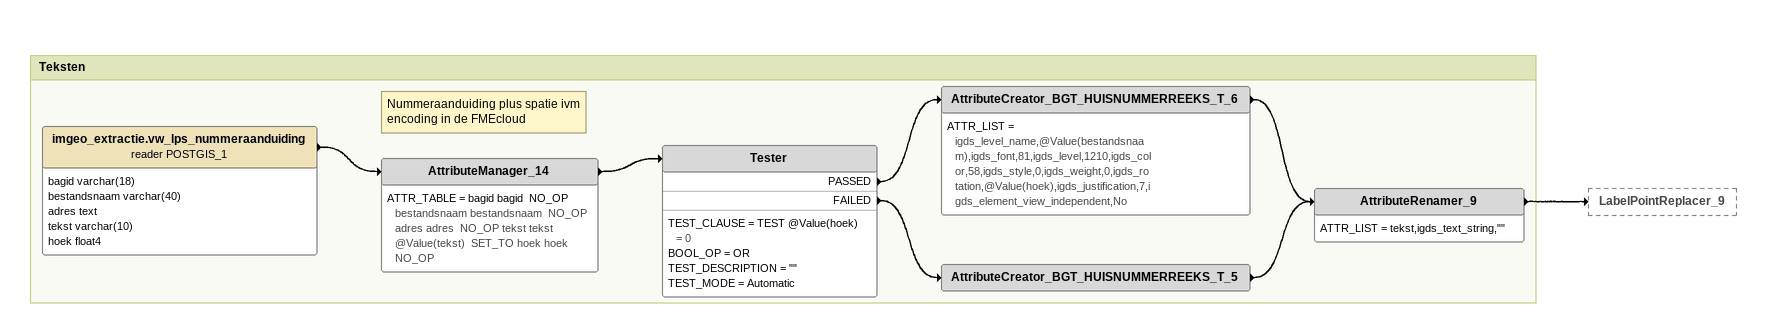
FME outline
Bookmark: Teksten
imgeo_extractie.vw_lps_nummeraanduiding (reader POSTGIS_1)
    attributes: bagid varchar(18), bestandsnaam varchar(40), adres text, tekst varchar(10), hoek float4
    -> AttributeManager_14
Note: Nummeraanduiding plus spatie ivm encoding in de FMEcloud
AttributeManager_14
    ATTR_TABLE = bagid bagid  NO_OP bestandsnaam bestandsnaam  NO_OP adres adres  NO_OP tekst tekst @Value(tekst)  SET_TO hoek hoek  NO_OP
    -> Tester
Tester
    TEST_CLAUSE = TEST @Value(hoek) = 0
    BOOL_OP = OR
    TEST_DESCRIPTION = ""
    TEST_MODE = Automatic
    PASSED -> AttributeCreator_BGT_HUISNUMMERREEKS_T_6
    FAILED -> AttributeCreator_BGT_HUISNUMMERREEKS_T_5
AttributeCreator_BGT_HUISNUMMERREEKS_T_6
    ATTR_LIST = igds_level_name,@Value(bestandsnaam),igds_font,81,igds_level,1210,igds_color,58,igds_style,0,igds_weight,0,igds_rotation,@Value(hoek),igds_justification,7,igds_element_view_independent,No
    -> AttributeRenamer_9
AttributeCreator_BGT_HUISNUMMERREEKS_T_5
    -> AttributeRenamer_9
AttributeRenamer_9
    ATTR_LIST = tekst,igds_text_string,""
    -> LabelPointReplacer_9
